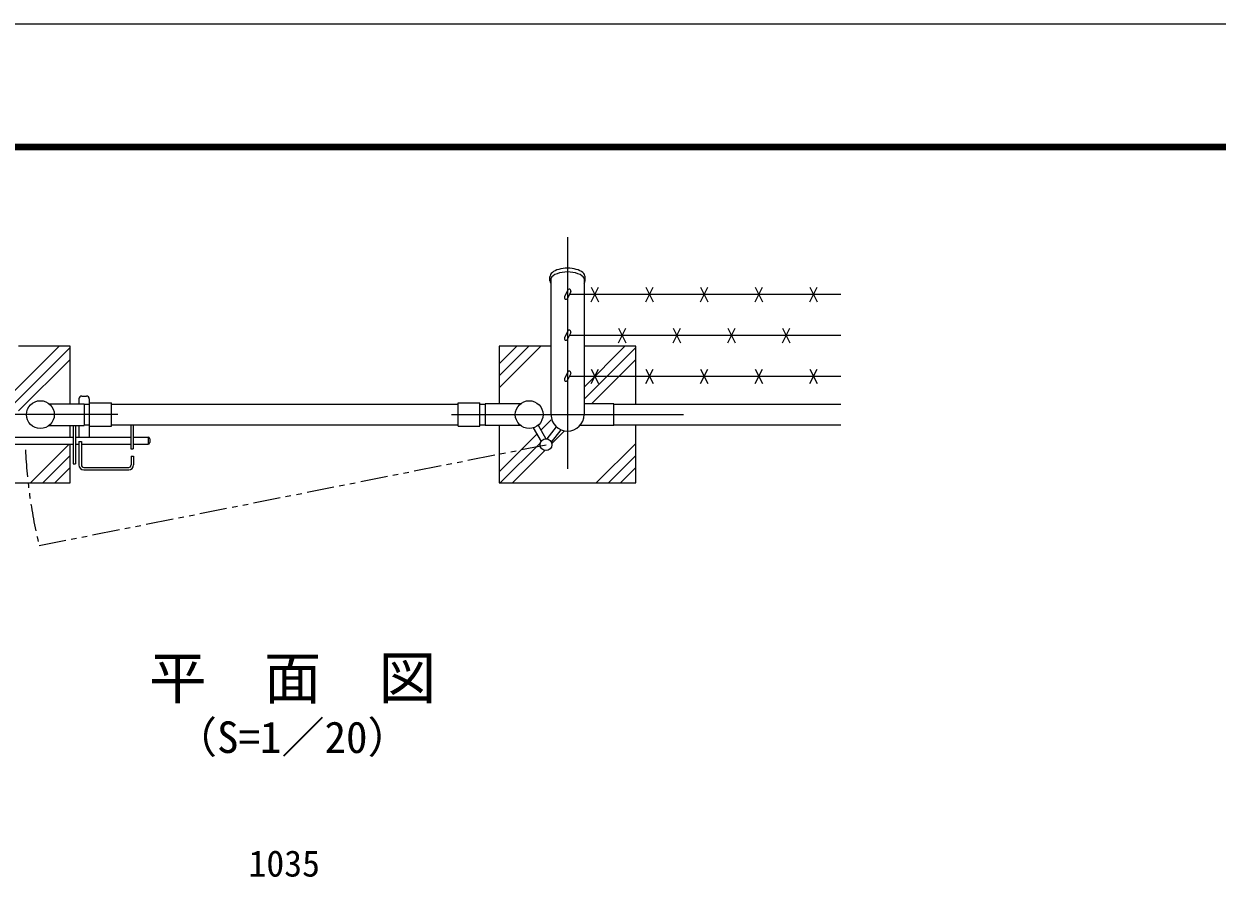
# Model space of a CAD drawing. Units: millimetres, scale not verified. Extents: x -4200 to 4200, y -2970 to 2970.
# Drawn here: x -2539 to -356, y 1408 to 2970 of the extents above; entities that cross this region are included whole.
import ezdxf
from ezdxf.enums import TextEntityAlignment as Align

# ---------------------------------------------------------------- set-up
doc = ezdxf.new("R2010")
doc.units = ezdxf.units.MM
doc.header["$LTSCALE"] = 20
doc.linetypes.add('USER1', pattern=[50.8, 31.75, -6.35, 6.35, -6.35])
doc.linetypes.add('USER3', pattern=[5, 2.5, -0.5, 0.5, -0.5, 0.5, -0.5])
for name, color, linetype, lineweight in [('0-1_D-TTL', 7, 'Continuous', 9), ('0-2_D-TTL-TXT', 7, 'Continuous', 18), ('0-3_D-STR4', 7, 'Continuous', 9), ('0-4_D-BMK', 2, 'USER1', 13), ('0-5_D-STR1', 1, 'Continuous', 18), ('0-7_D-DCR-HCH', 7, 'Continuous', 9), ('0-8_D-STR3', 3, 'Continuous', 13), ('0-9_D-STR-DIM', 7, 'Continuous', 9)]:
    doc.layers.add(name, color=color, linetype=linetype, lineweight=lineweight)
doc.styles.add('ＭＳ ゴシック', font='')
doc.styles.get('ＭＳ ゴシック').set_extended_font_data('MS Gothic')

msp = doc.modelspace()

# ---------------------------------------------------------------- linework, layer by layer
at = {"layer": '0-1_D-TTL', "color": 2, "lineweight": 18}
msp.add_lwpolyline([(-4200, 2970), (4200, 2970), (4200, -2970), (-4200, -2970)], close=True, dxfattribs=at)
at = {"layer": '0-1_D-TTL'}
for points in [[(-3930, 2750), (3930, 2750), (3930, -2750), (-3930, -2750)], [(-3927.5, 2747.5), (3927.5, 2747.5), (3927.5, -2747.5), (-3927.5, -2747.5)], [(-3925, 2745), (3925, 2745), (3925, -2745), (-3925, -2745)], [(-3922.5, 2742.5), (3922.5, 2742.5), (3922.5, -2742.5), (-3922.5, -2742.5)], [(-3920, 2740), (3920, 2740), (3920, -2740), (-3920, -2740)]]:
    msp.add_lwpolyline(points, close=True, dxfattribs=at)
at = {"layer": '0-3_D-STR4'}
for p, q in [((-1669.32, 2379.85), (-1669.32, 2274.55)), ((-1574.57, 2379.85), (-1669.32, 2379.85)), ((-2454.32, 2213.65), (-2454.32, 2235.15))]:
    msp.add_line(p, q, dxfattribs=at)
for points in [[(-2454.32, 2274.55), (-2454.32, 2379.85), (-2549.07, 2379.85)], [(-1419.32, 2273.85), (-1419.32, 2379.85), (-1514.07, 2379.85)], [(-2704.32, 2235.85), (-2704.32, 2129.85), (-2454.32, 2129.85), (-2454.32, 2200.65)], [(-1669.32, 2235.15), (-1669.32, 2129.85), (-1419.32, 2129.85), (-1419.32, 2235.85)]]:
    msp.add_lwpolyline(points, dxfattribs=at)
at = {"layer": '0-4_D-BMK'}
for p, q in [((-1544.32, 2579.8), (-1544.32, 2155.53)), ((-2367.19, 2254.85), (-2791.45, 2254.85)), ((-1756.45, 2254.85), (-1332.19, 2254.85))]:
    msp.add_line(p, q, dxfattribs=at)
at = {"layer": '0-4_D-BMK', "linetype": 'USER3'}
msp.add_line((-2511.21, 2015.02), (-1583.71, 2199.67), dxfattribs=at)
msp.add_arc((-1577.22, 2237.65), 960.15, 182.81239, 193.40726, dxfattribs=at)
at = {"layer": '0-5_D-STR1'}
for p, q in [((-1576.42, 2499.85), (-1576.42, 2506.78)), ((-1574.57, 2505.22), (-1574.57, 2254.85)), ((-1514.07, 2505.22), (-1514.07, 2254.85)), ((-1512.22, 2499.85), (-1512.22, 2506.78)), ((-2428.72, 2273.85), (-2418.67, 2273.85)), ((-2378.67, 2273.85), (-1744.47, 2273.85)), ((-1704.47, 2273.85), (-1694.52, 2273.85)), ((-1459.32, 2273.85), (-1044.32, 2273.85)), ((-2428.72, 2235.85), (-2418.67, 2235.85)), ((-2378.67, 2235.85), (-1744.47, 2235.85)), ((-1704.47, 2235.85), (-1694.52, 2235.85)), ((-1459.32, 2235.85), (-1044.32, 2235.85))]:
    msp.add_line(p, q, dxfattribs=at)
for centre in [(-2508.67, 2254.85), (-1614.47, 2254.85)]:
    msp.add_circle(centre, 25.4, dxfattribs=at)
msp.add_arc((-1544.32, 2254.85), 30.25, 180, 0, dxfattribs=at)
for centre, start_param, end_param in [((-1544.32, 2499.85), 5.9420265, 9.7659367), ((-1544.32, 2506.78), 6.2831853, 9.424778)]:
    msp.add_ellipse(centre, major_axis=(32.1, 0), ratio=0.5, start_param=start_param, end_param=end_param, dxfattribs=at)
at = {"layer": '0-7_D-DCR-HCH'}
for p, q in [((-2569.65, 2284.68), (-2474.47, 2379.85)), ((-1669.32, 2303.63), (-1593.1, 2379.85)), ((-1669.32, 2325.73), (-1615.2, 2379.85)), ((-1669.32, 2347.83), (-1637.3, 2379.85)), ((-1514.07, 2305.25), (-1439.47, 2379.85)), ((-2556.2, 2276.03), (-2454.32, 2377.91)), ((-1514.07, 2283.16), (-1419.32, 2377.91)), ((-2548.68, 2261.46), (-2454.32, 2355.81)), ((-1500.58, 2274.55), (-1419.32, 2355.81)), ((-1593.03, 2226.3), (-1574.14, 2245.18)), ((-1669.32, 2150), (-1600.37, 2218.96)), ((-1573.16, 2201.97), (-1549.99, 2225.14)), ((-2526.65, 2129.85), (-2455.85, 2200.65)), ((-1667.37, 2129.85), (-1593.85, 2203.37)), ((-1645.28, 2129.85), (-1586.01, 2189.12)), ((-1491.65, 2129.85), (-1419.32, 2202.18)), ((-2504.55, 2129.85), (-2454.32, 2180.08)), ((-1469.55, 2129.85), (-1419.32, 2180.08)), ((-2482.45, 2129.85), (-2454.32, 2157.99)), ((-1447.45, 2129.85), (-1419.32, 2157.99))]:
    msp.add_line(p, q, dxfattribs=at)
at = {"layer": '0-8_D-STR3'}
for p, q in [((-1543.89, 2482.88), (-1549.84, 2470.12)), ((-1538.45, 2480.35), (-1544.4, 2467.59)), ((-1044.32, 2474.85), (-1541.01, 2474.85)), ((-1501.03, 2461.44), (-1487.61, 2488.27)), ((-1501.03, 2488.27), (-1487.61, 2461.44)), ((-1401.03, 2461.44), (-1387.61, 2488.27)), ((-1401.03, 2488.27), (-1387.61, 2461.44)), ((-1301.03, 2461.44), (-1287.61, 2488.27)), ((-1301.03, 2488.27), (-1287.61, 2461.44)), ((-1201.03, 2461.44), (-1187.61, 2488.27)), ((-1201.03, 2488.27), (-1187.61, 2461.44)), ((-1101.03, 2461.44), (-1087.61, 2488.27)), ((-1101.03, 2488.27), (-1087.61, 2461.44)), ((-1543.89, 2407.88), (-1549.84, 2395.12)), ((-1538.45, 2405.35), (-1544.4, 2392.59)), ((-1451.03, 2386.44), (-1437.61, 2413.27)), ((-1451.03, 2413.27), (-1437.61, 2386.44)), ((-1351.03, 2386.44), (-1337.61, 2413.27)), ((-1351.03, 2413.27), (-1337.61, 2386.44)), ((-1251.03, 2386.44), (-1237.61, 2413.27)), ((-1251.03, 2413.27), (-1237.61, 2386.44)), ((-1151.03, 2386.44), (-1137.61, 2413.27)), ((-1151.03, 2413.27), (-1137.61, 2386.44)), ((-1044.32, 2399.85), (-1541.01, 2399.85)), ((-1501.03, 2311.44), (-1487.61, 2338.27)), ((-1501.03, 2338.27), (-1487.61, 2311.44)), ((-1401.03, 2311.44), (-1387.61, 2338.27)), ((-1401.03, 2338.27), (-1387.61, 2311.44)), ((-1301.03, 2311.44), (-1287.61, 2338.27)), ((-1301.03, 2338.27), (-1287.61, 2311.44)), ((-1201.03, 2311.44), (-1187.61, 2338.27)), ((-1201.03, 2338.27), (-1187.61, 2311.44)), ((-1101.03, 2311.44), (-1087.61, 2338.27)), ((-1101.03, 2338.27), (-1087.61, 2311.44)), ((-1543.89, 2332.88), (-1549.84, 2320.12)), ((-1538.45, 2330.35), (-1544.4, 2317.59)), ((-1044.32, 2324.85), (-1541.01, 2324.85)), ((-2492.64, 2274.55), (-2428.72, 2274.55)), ((-2438.22, 2283.65), (-2438.22, 2274.55)), ((-2433.22, 2288.65), (-2424.22, 2288.65)), ((-2428.72, 2274.55), (-2428.72, 2235.15)), ((-2419.22, 2283.65), (-2419.22, 2273.85)), ((-2418.67, 2276.15), (-2378.67, 2276.15)), ((-2418.67, 2233.55), (-2418.67, 2276.15)), ((-2378.67, 2233.55), (-2378.67, 2276.15)), ((-1744.47, 2276.15), (-1704.47, 2276.15)), ((-1744.47, 2233.55), (-1744.47, 2276.15)), ((-1704.47, 2233.55), (-1704.47, 2276.15)), ((-1630.51, 2274.55), (-1694.92, 2274.55)), ((-1694.92, 2274.55), (-1694.92, 2235.15)), ((-2492.64, 2235.15), (-2428.72, 2235.15)), ((-2444.22, 2235.15), (-2444.22, 2164.65)), ((-2438.22, 2235.15), (-2438.22, 2213.65)), ((-2419.22, 2235.85), (-2419.22, 2213.65)), ((-2418.67, 2233.55), (-2378.67, 2233.55)), ((-2343.22, 2235.85), (-2343.22, 2192.15)), ((-2338.72, 2235.85), (-2338.72, 2192.15)), ((-1744.47, 2233.55), (-1704.47, 2233.55)), ((-1630.51, 2235.15), (-1694.92, 2235.15)), ((-1606.95, 2230.59), (-1592.78, 2205.54)), ((-1598.16, 2235.38), (-1584.07, 2210.46)), ((-1581.78, 2210.3), (-1564.59, 2232.4)), ((-1573.89, 2204.16), (-1556.12, 2227)), ((-1459.32, 2235.15), (-1521.37, 2235.15)), ((-2577, 2213.65), (-2448.72, 2213.65)), ((-2444.22, 2213.65), (-2343.22, 2213.65)), ((-2438.22, 2205.65), (-2438.22, 2162.65)), ((-2438.22, 2205.65), (-2433.72, 2205.65)), ((-2433.72, 2205.65), (-2433.72, 2162.65)), ((-2338.72, 2213.65), (-2311.72, 2213.65)), ((-2311.72, 2213.65), (-2311.72, 2200.65)), ((-2308.72, 2210.65), (-2308.72, 2203.65)), ((-2577, 2200.65), (-2448.72, 2200.65)), ((-2444.22, 2200.65), (-2438.22, 2200.65)), ((-2433.72, 2200.65), (-2343.22, 2200.65)), ((-2343.22, 2192.15), (-2338.72, 2192.15)), ((-2338.72, 2200.65), (-2311.72, 2200.65)), ((-2342.72, 2178.65), (-2342.72, 2162.65)), ((-2342.72, 2178.65), (-2338.22, 2178.65)), ((-2338.22, 2178.65), (-2338.22, 2162.65)), ((-2429.22, 2158.15), (-2347.22, 2158.15)), ((-2429.22, 2153.65), (-2347.22, 2153.65))]:
    msp.add_line(p, q, dxfattribs=at)
for points in [[(-1459.32, 2235.15), (-1459.32, 2274.55), (-1514.07, 2274.55)], [(-2448.72, 2235.15), (-2448.72, 2164.65), (-2444.22, 2164.65)]]:
    msp.add_lwpolyline(points, dxfattribs=at)
msp.add_circle((-1583.71, 2199.67), 10.8, dxfattribs=at)
for centre, radius, start, end in [((-1547.12, 2468.85), 3, 154.99707, 334.99524), ((-1541.17, 2481.62), 3, 334.99524, 154.99707), ((-1541.17, 2406.62), 3, 334.99524, 154.99707), ((-1547.12, 2393.85), 3, 154.99707, 334.99524), ((-1547.12, 2318.85), 3, 154.99707, 334.99524), ((-1541.17, 2331.62), 3, 334.99524, 154.99707), ((-2433.22, 2283.65), 5, 90, 180), ((-2424.22, 2283.65), 5, 0, 90), ((-2311.72, 2210.65), 3, 0, 90), ((-2311.72, 2203.65), 3, 270, 0), ((-2429.22, 2162.65), 9, 180, 270), ((-2429.22, 2162.65), 4.5, 180, 270), ((-2347.22, 2162.65), 4.5, 270, 0), ((-2347.22, 2162.65), 9, 270, 0)]:
    msp.add_arc(centre, radius, start, end, dxfattribs=at)

# ---------------------------------------------------------------- texts
at = {"layer": '0-2_D-TTL-TXT', "style": 'ＭＳ ゴシック'}
for s, height, p in [('平\u3000面\u3000図', 76.98, (-2309.81, 1711.33)), ('（S=1／20）', 57.77, (-2264.33, 1618.13))]:
    msp.add_text(s, height=height, dxfattribs=at).set_placement(p, align=Align.BOTTOM_LEFT)
at = {"layer": '0-9_D-STR-DIM', "style": 'ＭＳ ゴシック'}
msp.add_text('1035', height=48.09, dxfattribs=at).set_placement((-2128.07, 1394.78), align=Align.BOTTOM_LEFT)

doc.saveas('drawing.dxf')
